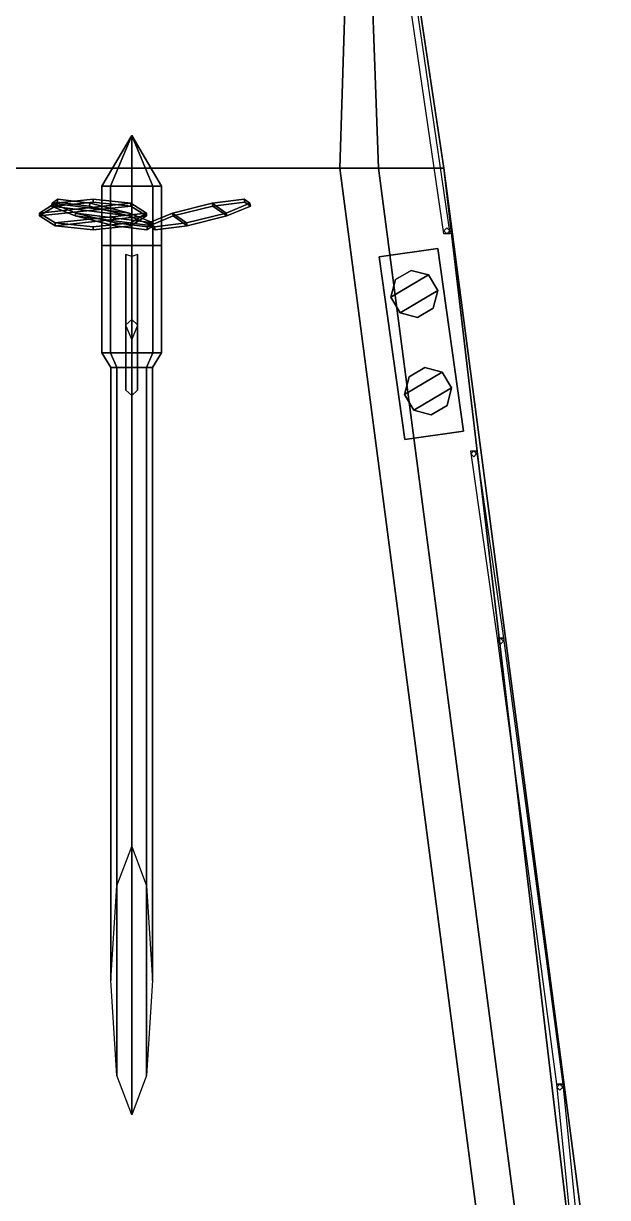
# Model space of a CAD drawing. Header units: millimetres. Extents: x -3 to 3, y -23.4 to 39.1.
# Drawn here: x 0.346 to 2.31, y 16.479 to 20.427 of the extents above; entities that cross this region are included whole.
import ezdxf

# ---------------------------------------------------------------- set-up
doc = ezdxf.new("R2010")
doc.units = ezdxf.units.MM
for name, color, linetype in [('base_43', 7, 'Continuous'), ('prop', 2, 'Continuous'), ('r2', 6, 'Continuous'), ('underwater', 1, 'Continuous')]:
    doc.layers.add(name, color=color, linetype=linetype)

msp = doc.modelspace()

# ---------------------------------------------------------------- linework, layer by layer
for points in [[(-1.76, 19.94, 0.89), (1.76, 19.94, 0.89), (1.47, 21.87, 0.89), (-1.47, 21.87, 0.89)], [(1.47, 21.87, 0.89), (1.76, 19.94, 0.89), (1.76, 19.94), (1.47, 21.87)], [(-2.25, 16.2, 1), (2.25, 16.2, 1), (1.76, 19.94, 0.89), (-1.76, 19.94, 0.89)], [(1.76, 19.94, 0.89), (2.25, 16.2, 1), (2.25, 16.2), (1.76, 19.94)], [(1.5419, 19.6422, 1.02), (1.6282, 19.0282, 1.02), (1.8263, 19.056, 1.02), (1.74, 19.67, 1.02)], [(1.74, 19.67, 1.02), (1.74, 19.67, 0.89), (1.5419, 19.6422, 0.89), (1.5419, 19.6422, 1.02)], [(1.8263, 19.056, 1.02), (1.8263, 19.056, 0.89), (1.74, 19.67, 0.89), (1.74, 19.67, 1.02)], [(1.5419, 19.6422, 0.89), (1.6282, 19.0282, 0.89), (1.6282, 19.0282, 1.02), (1.5419, 19.6422, 1.02)], [(1.6493, 19.5967, 1.21), (1.5966, 19.5656, 1.21), (1.5812, 19.5063, 1.21), (1.7086, 19.5813, 1.21)], [(1.6493, 19.5967, 1.02), (1.5966, 19.5656, 1.02), (1.5966, 19.5656, 1.21), (1.6493, 19.5967, 1.21)], [(1.7086, 19.5813, 1.02), (1.6493, 19.5967, 1.02), (1.6493, 19.5967, 1.21), (1.7086, 19.5813, 1.21)], [(1.7086, 19.5813, 1.21), (1.5812, 19.5063, 1.21), (1.6123, 19.4536, 1.21), (1.7397, 19.5286, 1.21)], [(1.5966, 19.5656, 1.02), (1.5812, 19.5063, 1.02), (1.5812, 19.5063, 1.21), (1.5966, 19.5656, 1.21)], [(1.7397, 19.5286, 1.02), (1.7086, 19.5813, 1.02), (1.7086, 19.5813, 1.21), (1.7397, 19.5286, 1.21)], [(1.5812, 19.5063, 1.02), (1.6123, 19.4536, 1.02), (1.6123, 19.4536, 1.21), (1.5812, 19.5063, 1.21)], [(1.7397, 19.5286, 1.21), (1.6123, 19.4536, 1.21), (1.6716, 19.4382, 1.21), (1.7243, 19.4693, 1.21)], [(1.7243, 19.4693, 1.02), (1.7397, 19.5286, 1.02), (1.7397, 19.5286, 1.21), (1.7243, 19.4693, 1.21)], [(1.6716, 19.4382, 1.02), (1.7243, 19.4693, 1.02), (1.7243, 19.4693, 1.21), (1.6716, 19.4382, 1.21)], [(1.6123, 19.4536, 1.02), (1.6716, 19.4382, 1.02), (1.6716, 19.4382, 1.21), (1.6123, 19.4536, 1.21)], [(1.6953, 19.2699, 1.21), (1.6425, 19.2388, 1.21), (1.6272, 19.1795, 1.21), (1.7545, 19.2545, 1.21)], [(1.6953, 19.2699, 1.02), (1.6425, 19.2388, 1.02), (1.6425, 19.2388, 1.21), (1.6953, 19.2699, 1.21)], [(1.7545, 19.2545, 1.02), (1.6953, 19.2699, 1.02), (1.6953, 19.2699, 1.21), (1.7545, 19.2545, 1.21)], [(1.7545, 19.2545, 1.21), (1.6272, 19.1795, 1.21), (1.6582, 19.1268, 1.21), (1.7856, 19.2018, 1.21)], [(1.6425, 19.2388, 1.02), (1.6272, 19.1795, 1.02), (1.6272, 19.1795, 1.21), (1.6425, 19.2388, 1.21)], [(1.7856, 19.2018, 1.02), (1.7545, 19.2545, 1.02), (1.7545, 19.2545, 1.21), (1.7856, 19.2018, 1.21)], [(1.7856, 19.2018, 1.21), (1.6582, 19.1268, 1.21), (1.7175, 19.1114, 1.21), (1.7703, 19.1425, 1.21)], [(1.7703, 19.1425, 1.02), (1.7856, 19.2018, 1.02), (1.7856, 19.2018, 1.21), (1.7703, 19.1425, 1.21)], [(1.6272, 19.1795, 1.02), (1.6582, 19.1268, 1.02), (1.6582, 19.1268, 1.21), (1.6272, 19.1795, 1.21)], [(1.6582, 19.1268, 1.02), (1.7175, 19.1114, 1.02), (1.7175, 19.1114, 1.21), (1.6582, 19.1268, 1.21)], [(1.7175, 19.1114, 1.02), (1.7703, 19.1425, 1.02), (1.7703, 19.1425, 1.21), (1.7175, 19.1114, 1.21)], [(1.6282, 19.0282, 1.02), (1.6282, 19.0282, 0.89), (1.8263, 19.056, 0.89), (1.8263, 19.056, 1.02)]]:
    msp.add_3dface(points)
at = {"layer": 'base_43'}
for points in [[(-1.76, 19.94, 0.89), (1.76, 19.94, 0.89), (1.47, 21.87, 0.89), (-1.47, 21.87, 0.89)], [(1.47, 21.87, 0.89), (1.76, 19.94, 0.89), (1.76, 19.94), (1.47, 21.87)], [(-2.25, 16.2, 1), (2.25, 16.2, 1), (1.76, 19.94, 0.89), (-1.76, 19.94, 0.89)], [(1.76, 19.94, 0.89), (2.25, 16.2, 1), (2.25, 16.2), (1.76, 19.94)], [(1.74, 19.67, 1.02), (1.74, 19.67, 0.89), (1.5419, 19.6422, 0.89), (1.5419, 19.6422, 1.02)], [(1.5419, 19.6422, 1.02), (1.6282, 19.0282, 1.02), (1.8263, 19.056, 1.02), (1.74, 19.67, 1.02)], [(1.8263, 19.056, 1.02), (1.8263, 19.056, 0.89), (1.74, 19.67, 0.89), (1.74, 19.67, 1.02)], [(1.5419, 19.6422, 0.89), (1.6282, 19.0282, 0.89), (1.6282, 19.0282, 1.02), (1.5419, 19.6422, 1.02)], [(1.6493, 19.5967, 1.21), (1.5966, 19.5656, 1.21), (1.5812, 19.5063, 1.21), (1.7086, 19.5813, 1.21)], [(1.6493, 19.5967, 1.02), (1.5966, 19.5656, 1.02), (1.5966, 19.5656, 1.21), (1.6493, 19.5967, 1.21)], [(1.7086, 19.5813, 1.02), (1.6493, 19.5967, 1.02), (1.6493, 19.5967, 1.21), (1.7086, 19.5813, 1.21)], [(1.7086, 19.5813, 1.21), (1.5812, 19.5063, 1.21), (1.6123, 19.4536, 1.21), (1.7397, 19.5286, 1.21)], [(1.5966, 19.5656, 1.02), (1.5812, 19.5063, 1.02), (1.5812, 19.5063, 1.21), (1.5966, 19.5656, 1.21)], [(1.7397, 19.5286, 1.02), (1.7086, 19.5813, 1.02), (1.7086, 19.5813, 1.21), (1.7397, 19.5286, 1.21)], [(1.5812, 19.5063, 1.02), (1.6123, 19.4536, 1.02), (1.6123, 19.4536, 1.21), (1.5812, 19.5063, 1.21)], [(1.7397, 19.5286, 1.21), (1.6123, 19.4536, 1.21), (1.6716, 19.4382, 1.21), (1.7243, 19.4693, 1.21)], [(1.7243, 19.4693, 1.02), (1.7397, 19.5286, 1.02), (1.7397, 19.5286, 1.21), (1.7243, 19.4693, 1.21)], [(1.6716, 19.4382, 1.02), (1.7243, 19.4693, 1.02), (1.7243, 19.4693, 1.21), (1.6716, 19.4382, 1.21)], [(1.6123, 19.4536, 1.02), (1.6716, 19.4382, 1.02), (1.6716, 19.4382, 1.21), (1.6123, 19.4536, 1.21)], [(1.6953, 19.2699, 1.21), (1.6425, 19.2388, 1.21), (1.6272, 19.1795, 1.21), (1.7545, 19.2545, 1.21)], [(1.6953, 19.2699, 1.02), (1.6425, 19.2388, 1.02), (1.6425, 19.2388, 1.21), (1.6953, 19.2699, 1.21)], [(1.7545, 19.2545, 1.02), (1.6953, 19.2699, 1.02), (1.6953, 19.2699, 1.21), (1.7545, 19.2545, 1.21)], [(1.7545, 19.2545, 1.21), (1.6272, 19.1795, 1.21), (1.6582, 19.1268, 1.21), (1.7856, 19.2018, 1.21)], [(1.6425, 19.2388, 1.02), (1.6272, 19.1795, 1.02), (1.6272, 19.1795, 1.21), (1.6425, 19.2388, 1.21)], [(1.7856, 19.2018, 1.02), (1.7545, 19.2545, 1.02), (1.7545, 19.2545, 1.21), (1.7856, 19.2018, 1.21)], [(1.7856, 19.2018, 1.21), (1.6582, 19.1268, 1.21), (1.7175, 19.1114, 1.21), (1.7703, 19.1425, 1.21)], [(1.7703, 19.1425, 1.02), (1.7856, 19.2018, 1.02), (1.7856, 19.2018, 1.21), (1.7703, 19.1425, 1.21)], [(1.6272, 19.1795, 1.02), (1.6582, 19.1268, 1.02), (1.6582, 19.1268, 1.21), (1.6272, 19.1795, 1.21)], [(1.6582, 19.1268, 1.02), (1.7175, 19.1114, 1.02), (1.7175, 19.1114, 1.21), (1.6582, 19.1268, 1.21)], [(1.7175, 19.1114, 1.02), (1.7703, 19.1425, 1.02), (1.7703, 19.1425, 1.21), (1.7175, 19.1114, 1.21)], [(1.6282, 19.0282, 1.02), (1.6282, 19.0282, 0.89), (1.8263, 19.056, 0.89), (1.8263, 19.056, 1.02)]]:
    msp.add_3dface(points, dxfattribs=at)
at = {"layer": 'prop'}
for points in [[(0.61, 19.88, -0.62), (0.6393, 19.88, -0.5493), (0.71, 20.05, -0.62)], [(0.6393, 19.88, -0.6907), (0.61, 19.88, -0.62), (0.71, 20.05, -0.62)], [(0.6393, 19.88, -0.5493), (0.71, 19.88, -0.52), (0.71, 20.05, -0.62)], [(0.71, 19.88, -0.72), (0.6393, 19.88, -0.6907), (0.71, 20.05, -0.62)], [(0.71, 19.88, -0.52), (0.7807, 19.88, -0.5493), (0.71, 20.05, -0.62)], [(0.7807, 19.88, -0.5493), (0.81, 19.88, -0.62), (0.71, 20.05, -0.62)], [(0.81, 19.88, -0.62), (0.7807, 19.88, -0.6907), (0.71, 20.05, -0.62)], [(0.7807, 19.88, -0.6907), (0.71, 19.88, -0.72), (0.71, 20.05, -0.62)], [(0.61, 19.68, -0.62), (0.6393, 19.68, -0.5493), (0.6393, 19.88, -0.5493), (0.61, 19.88, -0.62)], [(0.6393, 19.68, -0.6907), (0.61, 19.68, -0.62), (0.61, 19.88, -0.62), (0.6393, 19.88, -0.6907)], [(0.6393, 19.68, -0.5493), (0.71, 19.68, -0.52), (0.71, 19.88, -0.52), (0.6393, 19.88, -0.5493)], [(0.71, 19.68, -0.72), (0.6393, 19.68, -0.6907), (0.6393, 19.88, -0.6907), (0.71, 19.88, -0.72)], [(0.71, 19.68, -0.52), (0.7807, 19.68, -0.5493), (0.7807, 19.88, -0.5493), (0.71, 19.88, -0.52)], [(0.7807, 19.68, -0.6907), (0.71, 19.68, -0.72), (0.71, 19.88, -0.72), (0.7807, 19.88, -0.6907)], [(0.7807, 19.68, -0.5493), (0.81, 19.68, -0.62), (0.81, 19.88, -0.62), (0.7807, 19.88, -0.5493)], [(0.81, 19.68, -0.62), (0.7807, 19.68, -0.6907), (0.7807, 19.88, -0.6907), (0.81, 19.88, -0.62)], [(0.4, 19.7897, -0.8074), (0.7073, 19.8226, -0.9304), (0.58, 19.8362, -0.9813), (0.4527, 19.8226, -0.9304)], [(0.4527, 19.8129, -0.9329), (0.58, 19.8266, -0.9839), (0.7073, 19.8129, -0.9329), (0.4, 19.78, -0.81)], [(0.4527, 19.7567, -0.6845), (0.76, 19.7897, -0.8074), (0.7073, 19.8226, -0.9304), (0.4, 19.7897, -0.8074)], [(0.4527, 19.8129, -0.9329), (0.4, 19.78, -0.81), (0.4, 19.7897, -0.8074), (0.4527, 19.8226, -0.9304)], [(0.4403, 19.8129, -0.4612), (0.4599, 19.8266, -0.3255), (0.4621, 19.8362, -0.3268), (0.4426, 19.8226, -0.4625)], [(0.5676, 19.8129, -0.2407), (0.4599, 19.8266, -0.3255), (0.4403, 19.8129, -0.4612), (0.7005, 19.78, -0.2565)], [(0.5205, 19.78, -0.5683), (0.4403, 19.8129, -0.4612), (0.4426, 19.8226, -0.4625), (0.5227, 19.7897, -0.5696)], [(0.7027, 19.7897, -0.2578), (0.4426, 19.8226, -0.4625), (0.4621, 19.8362, -0.3268), (0.5699, 19.8226, -0.242)], [(0.7828, 19.7567, -0.365), (0.5227, 19.7897, -0.5696), (0.4426, 19.8226, -0.4625), (0.7027, 19.7897, -0.2578)], [(0.58, 19.8266, -0.9839), (0.4527, 19.8129, -0.9329), (0.4527, 19.8226, -0.9304), (0.58, 19.8362, -0.9813)], [(0.4599, 19.8266, -0.3255), (0.5676, 19.8129, -0.2407), (0.5699, 19.8226, -0.242), (0.4621, 19.8362, -0.3268)], [(0.5676, 19.8129, -0.2407), (0.7005, 19.78, -0.2565), (0.7027, 19.7897, -0.2578), (0.5699, 19.8226, -0.242)], [(0.7073, 19.8129, -0.9329), (0.58, 19.8266, -0.9839), (0.58, 19.8362, -0.9813), (0.7073, 19.8226, -0.9304)], [(0.76, 19.78, -0.81), (0.7073, 19.8129, -0.9329), (0.7073, 19.8226, -0.9304), (0.76, 19.7897, -0.8074)], [(0.8945, 19.7567, -0.8106), (0.8473, 19.7897, -0.483), (0.9801, 19.8226, -0.4672), (1.0273, 19.7897, -0.7948)], [(0.8495, 19.78, -0.4817), (0.9824, 19.8129, -0.4659), (0.9801, 19.8226, -0.4672), (0.8473, 19.7897, -0.483)], [(0.9824, 19.8129, -0.4659), (1.0901, 19.8266, -0.5506), (1.0879, 19.8362, -0.5519), (0.9801, 19.8226, -0.4672)], [(1.0273, 19.7897, -0.7948), (0.9801, 19.8226, -0.4672), (1.0879, 19.8362, -0.5519), (1.1074, 19.8226, -0.6876)], [(1.1097, 19.8129, -0.6863), (1.0901, 19.8266, -0.5506), (0.9824, 19.8129, -0.4659), (1.0295, 19.78, -0.7935)], [(1.1097, 19.8129, -0.6863), (1.0295, 19.78, -0.7935), (1.0273, 19.7897, -0.7948), (1.1074, 19.8226, -0.6876)], [(1.0901, 19.8266, -0.5506), (1.1097, 19.8129, -0.6863), (1.1074, 19.8226, -0.6876), (1.0879, 19.8362, -0.5519)], [(0.4, 19.78, -0.81), (0.7073, 19.8129, -0.9329), (0.76, 19.78, -0.81), (0.4527, 19.7471, -0.6871)], [(0.4, 19.78, -0.81), (0.4527, 19.7471, -0.6871), (0.4527, 19.7567, -0.6845), (0.4, 19.7897, -0.8074)], [(0.7005, 19.78, -0.2565), (0.4403, 19.8129, -0.4612), (0.5205, 19.78, -0.5683), (0.7806, 19.7471, -0.3637)], [(0.58, 19.7431, -0.6335), (0.7073, 19.7567, -0.6845), (0.76, 19.7897, -0.8074), (0.4527, 19.7567, -0.6845)], [(0.6533, 19.7471, -0.5841), (0.5205, 19.78, -0.5683), (0.5227, 19.7897, -0.5696), (0.6555, 19.7567, -0.5854)], [(0.7633, 19.7431, -0.5006), (0.6555, 19.7567, -0.5854), (0.5227, 19.7897, -0.5696), (0.7828, 19.7567, -0.365)], [(0.7005, 19.78, -0.2565), (0.7806, 19.7471, -0.3637), (0.7828, 19.7567, -0.365), (0.7027, 19.7897, -0.2578)], [(0.7073, 19.7471, -0.6871), (0.76, 19.78, -0.81), (0.76, 19.7897, -0.8074), (0.7073, 19.7567, -0.6845)], [(0.7694, 19.7471, -0.5888), (0.8495, 19.78, -0.4817), (0.8473, 19.7897, -0.483), (0.7672, 19.7567, -0.5901)], [(0.7867, 19.7431, -0.7258), (0.7672, 19.7567, -0.5901), (0.8473, 19.7897, -0.483), (0.8945, 19.7567, -0.8106)], [(1.0295, 19.78, -0.7935), (0.9824, 19.8129, -0.4659), (0.8495, 19.78, -0.4817), (0.8967, 19.7471, -0.8093)], [(1.0295, 19.78, -0.7935), (0.8967, 19.7471, -0.8093), (0.8945, 19.7567, -0.8106), (1.0273, 19.7897, -0.7948)], [(0.4527, 19.7471, -0.6871), (0.76, 19.78, -0.81), (0.7073, 19.7471, -0.6871), (0.58, 19.7334, -0.6361)], [(0.4527, 19.7471, -0.6871), (0.58, 19.7334, -0.6361), (0.58, 19.7431, -0.6335), (0.4527, 19.7567, -0.6845)], [(0.7806, 19.7471, -0.3637), (0.5205, 19.78, -0.5683), (0.6533, 19.7471, -0.5841), (0.761, 19.7334, -0.4994)], [(0.58, 19.7334, -0.6361), (0.7073, 19.7471, -0.6871), (0.7073, 19.7567, -0.6845), (0.58, 19.7431, -0.6335)], [(0.761, 19.7334, -0.4994), (0.6533, 19.7471, -0.5841), (0.6555, 19.7567, -0.5854), (0.7633, 19.7431, -0.5006)], [(0.7806, 19.7471, -0.3637), (0.761, 19.7334, -0.4994), (0.7633, 19.7431, -0.5006), (0.7828, 19.7567, -0.365)], [(0.789, 19.7334, -0.7245), (0.7694, 19.7471, -0.5888), (0.7672, 19.7567, -0.5901), (0.7867, 19.7431, -0.7258)], [(0.8967, 19.7471, -0.8093), (0.8495, 19.78, -0.4817), (0.7694, 19.7471, -0.5888), (0.789, 19.7334, -0.7245)], [(0.8967, 19.7471, -0.8093), (0.789, 19.7334, -0.7245), (0.7867, 19.7431, -0.7258), (0.8945, 19.7567, -0.8106)]]:
    msp.add_3dface(points, dxfattribs=at)
at = {"layer": 'r2'}
for points in [[(1.78, 19.72, 1.41), (1.76, 19.72, 1.41), (1.52, 21.36, 1.41), (1.54, 21.36, 1.41)], [(1.78, 19.72, 1.89), (1.76, 19.72, 1.89), (1.52, 21.36, 1.89), (1.54, 21.36, 1.89)], [(1.76, 19.73, 0.89), (1.77, 19.74, 0.89), (1.77, 19.74, 1.89), (1.76, 19.73, 1.89)], [(1.77, 19.72, 0.89), (1.76, 19.73, 0.89), (1.76, 19.73, 1.89), (1.77, 19.72, 1.89)], [(1.77, 19.74, 0.89), (1.78, 19.73, 0.89), (1.78, 19.73, 1.89), (1.77, 19.74, 1.89)], [(1.78, 19.73, 0.89), (1.77, 19.72, 0.89), (1.77, 19.72, 1.89), (1.78, 19.73, 1.89)], [(1.85, 18.98, 0.91), (1.86, 18.99, 0.91), (1.86, 18.99, 1.91), (1.85, 18.98, 1.91)], [(1.96, 18.36, 1.45), (1.94, 18.36, 1.45), (1.85, 18.99, 1.43), (1.87, 18.99, 1.43)], [(1.96, 18.36, 1.93), (1.94, 18.36, 1.93), (1.85, 18.99, 1.91), (1.87, 18.99, 1.91)], [(1.86, 18.97, 0.91), (1.85, 18.98, 0.91), (1.85, 18.98, 1.91), (1.86, 18.97, 1.91)], [(1.86, 18.99, 0.91), (1.87, 18.98, 0.91), (1.87, 18.98, 1.91), (1.86, 18.99, 1.91)], [(1.87, 18.98, 0.91), (1.86, 18.97, 0.91), (1.86, 18.97, 1.91), (1.87, 18.98, 1.91)], [(1.94, 18.35, 0.93), (1.95, 18.36, 0.93), (1.95, 18.36, 1.93), (1.94, 18.35, 1.93)], [(2.16, 16.86, 1.98), (2.14, 16.86, 1.98), (1.94, 18.36, 1.93), (1.96, 18.36, 1.93)], [(2.16, 16.86, 1.5), (2.14, 16.86, 1.5), (1.94, 18.36, 1.45), (1.96, 18.36, 1.45)], [(1.95, 18.34, 0.93), (1.94, 18.35, 0.93), (1.94, 18.35, 1.93), (1.95, 18.34, 1.93)], [(1.95, 18.36, 0.93), (1.96, 18.35, 0.93), (1.96, 18.35, 1.93), (1.95, 18.36, 1.93)], [(1.96, 18.35, 0.93), (1.95, 18.34, 0.93), (1.95, 18.34, 1.93), (1.96, 18.35, 1.93)], [(2.14, 16.85, 0.98), (2.15, 16.86, 0.98), (2.15, 16.86, 1.98), (2.14, 16.85, 1.98)], [(2.31, 15.36, 1.52), (2.29, 15.36, 1.52), (2.14, 16.86, 1.5), (2.16, 16.86, 1.5)], [(2.31, 15.36, 2), (2.29, 15.36, 2), (2.14, 16.86, 1.98), (2.16, 16.86, 1.98)], [(2.15, 16.84, 0.98), (2.14, 16.85, 0.98), (2.14, 16.85, 1.98), (2.15, 16.84, 1.98)], [(2.15, 16.86, 0.98), (2.16, 16.85, 0.98), (2.16, 16.85, 1.98), (2.15, 16.86, 1.98)], [(2.16, 16.85, 0.98), (2.15, 16.84, 0.98), (2.15, 16.84, 1.98), (2.16, 16.85, 1.98)]]:
    msp.add_3dface(points, dxfattribs=at)
at = {"layer": 'underwater'}
for points in [[(-1.47, 21.87, -0.18), (1.47, 21.87, -0.18), (1.41, 19.94, -0.23), (-1.41, 19.94, -0.23)], [(1.47, 21.87, -0.18), (1.47, 21.87, -0.18), (1.54, 19.94, -0.17), (1.41, 19.94, -0.23)], [(1.47, 21.87), (1.54, 19.94, -0.17), (1.54, 19.94, -0.17), (1.47, 21.87, -0.18)], [(1.47, 21.87), (1.47, 21.87), (1.76, 19.94), (1.54, 19.94, -0.17)], [(-1.41, 19.94, -0.23), (1.41, 19.94, -0.23), (1.9, 16.2, -0.62), (-1.9, 16.2, -0.62)], [(1.41, 19.94, -0.23), (1.54, 19.94, -0.17), (2.03, 16.2, -0.57), (1.9, 16.2, -0.62)], [(1.54, 19.94, -0.17), (1.76, 19.94), (2.2, 16.2, -0.39), (2.03, 16.2, -0.57)], [(1.76, 19.94), (1.76, 19.94), (2.25, 16.2, -0.21), (2.2, 16.2, -0.39)], [(1.76, 19.94), (1.76, 19.94), (2.25, 16.2), (2.25, 16.2, -0.21)], [(0.6393, 19.32, -0.6907), (0.61, 19.32, -0.62), (0.61, 19.68, -0.62), (0.6393, 19.68, -0.6907)], [(0.61, 19.32, -0.62), (0.6393, 19.32, -0.5493), (0.6393, 19.68, -0.5493), (0.61, 19.68, -0.62)], [(0.71, 19.32, -0.72), (0.6393, 19.32, -0.6907), (0.6393, 19.68, -0.6907), (0.71, 19.68, -0.72)], [(0.6393, 19.32, -0.5493), (0.71, 19.32, -0.52), (0.71, 19.68, -0.52), (0.6393, 19.68, -0.5493)], [(0.7807, 19.32, -0.6907), (0.71, 19.32, -0.72), (0.71, 19.68, -0.72), (0.7807, 19.68, -0.6907)], [(0.71, 19.32, -0.52), (0.7807, 19.32, -0.5493), (0.7807, 19.68, -0.5493), (0.71, 19.68, -0.52)], [(0.81, 19.32, -0.62), (0.7807, 19.32, -0.6907), (0.7807, 19.68, -0.6907), (0.81, 19.68, -0.62)], [(0.7807, 19.32, -0.5493), (0.81, 19.32, -0.62), (0.81, 19.68, -0.62), (0.7807, 19.68, -0.5493)], [(0.69, 19.65, -0.55), (0.69, 19.41, -0.55), (0.69, 19.1938, -0.3078), (0.69, 19.4133, -0.2849)], [(0.71, 19.6432, -0.52), (0.69, 19.65, -0.55), (0.69, 19.4133, -0.2849), (0.71, 19.4316, -0.283)], [(0.73, 19.65, -0.55), (0.71, 19.6432, -0.52), (0.71, 19.4316, -0.283), (0.73, 19.4133, -0.2849)], [(0.73, 19.41, -0.55), (0.73, 19.65, -0.55), (0.73, 19.4133, -0.2849), (0.73, 19.1938, -0.3078)], [(0.69, 19.41, -0.55), (0.71, 19.3632, -0.52), (0.71, 19.1755, -0.3097), (0.69, 19.1938, -0.3078)], [(0.71, 19.3632, -0.52), (0.73, 19.41, -0.55), (0.73, 19.1938, -0.3078), (0.71, 19.1755, -0.3097)], [(0.6393, 19.32, -0.5493), (0.61, 19.32, -0.62), (0.64, 19.27, -0.62), (0.6605, 19.27, -0.5705)], [(0.61, 19.32, -0.62), (0.6393, 19.32, -0.6907), (0.6605, 19.27, -0.6695), (0.64, 19.27, -0.62)], [(0.71, 19.32, -0.52), (0.6393, 19.32, -0.5493), (0.6605, 19.27, -0.5705), (0.71, 19.27, -0.55)], [(0.6393, 19.32, -0.6907), (0.71, 19.32, -0.72), (0.71, 19.27, -0.69), (0.6605, 19.27, -0.6695)], [(0.7807, 19.32, -0.5493), (0.71, 19.32, -0.52), (0.71, 19.27, -0.55), (0.7595, 19.27, -0.5705)], [(0.71, 19.32, -0.72), (0.7807, 19.32, -0.6907), (0.7595, 19.27, -0.6695), (0.71, 19.27, -0.69)], [(0.81, 19.32, -0.62), (0.7807, 19.32, -0.5493), (0.7595, 19.27, -0.5705), (0.78, 19.27, -0.62)], [(0.7807, 19.32, -0.6907), (0.81, 19.32, -0.62), (0.78, 19.27, -0.62), (0.7595, 19.27, -0.6695)], [(0.6605, 16.8893, -0.5481), (0.64, 17.2081, -0.5149), (0.64, 19.27, -0.62), (0.6605, 19.27, -0.6695)], [(0.64, 17.2081, -0.5149), (0.6605, 17.5269, -0.4816), (0.6605, 19.27, -0.5705), (0.64, 19.27, -0.62)], [(0.71, 16.7572, -0.5619), (0.6605, 16.8893, -0.5481), (0.6605, 19.27, -0.6695), (0.71, 19.27, -0.69)], [(0.6605, 17.5269, -0.4816), (0.71, 17.6589, -0.4679), (0.71, 19.27, -0.55), (0.6605, 19.27, -0.5705)], [(0.7595, 16.8893, -0.5481), (0.71, 16.7572, -0.5619), (0.71, 19.27, -0.69), (0.7595, 19.27, -0.6695)], [(0.71, 17.6589, -0.4679), (0.7595, 17.5269, -0.4816), (0.7595, 19.27, -0.5705), (0.71, 19.27, -0.55)], [(0.78, 17.2081, -0.5149), (0.7595, 16.8893, -0.5481), (0.7595, 19.27, -0.6695), (0.78, 19.27, -0.62)], [(0.7595, 17.5269, -0.4816), (0.78, 17.2081, -0.5149), (0.78, 19.27, -0.62), (0.7595, 19.27, -0.5705)]]:
    msp.add_3dface(points, dxfattribs=at)

doc.saveas('drawing.dxf')
